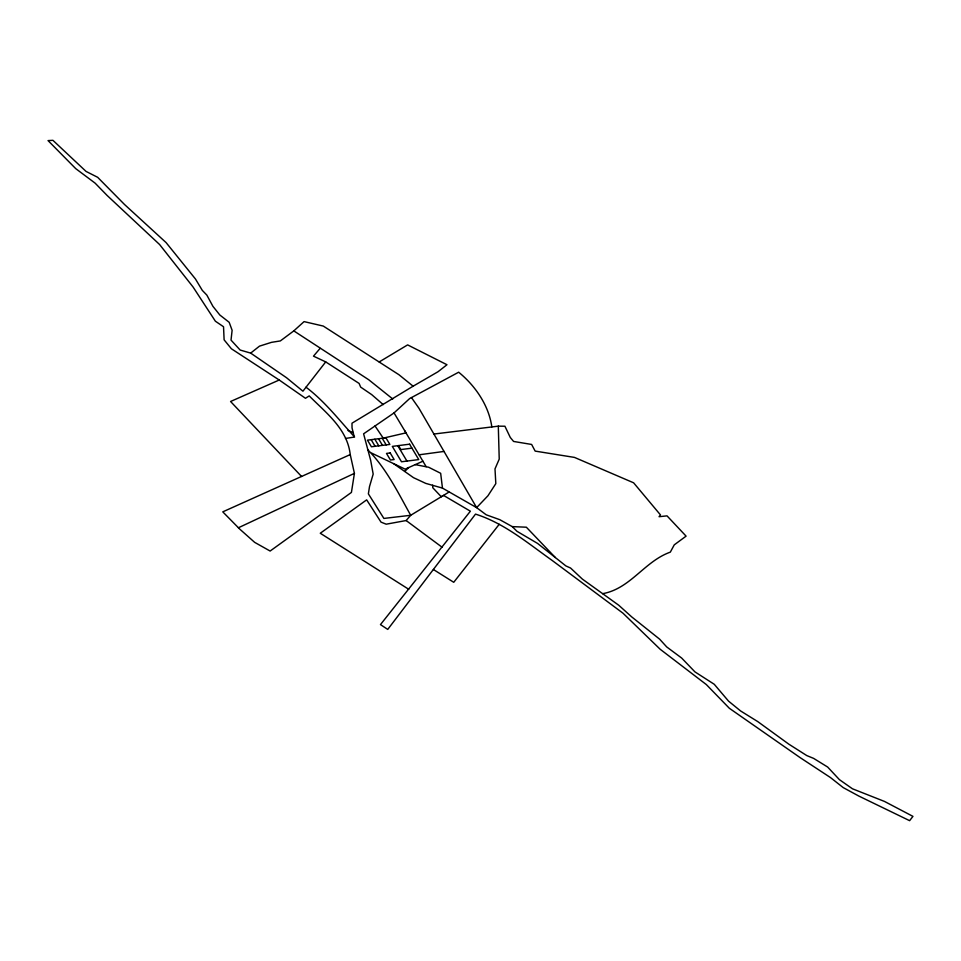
<?xml version="1.0" encoding="UTF-8"?>
<svg xmlns="http://www.w3.org/2000/svg" width="961" height="961" viewBox="0 0 961 961"><rect width="100%" height="100%" fill="white"/><g stroke="black" fill="none" stroke-linecap="round" stroke-linejoin="round"><path stroke-width="1.44" d="M350.236 454.589L354.417 473.365L351.426 492.416L270.125 551.037L254.653 542.352L239.745 529.103L222.772 511.853L350.236 454.589C347.353 428.858 326.151 412.99 309.214 395.908L305.466 398.286L279.231 380.015L231.397 348.771L224.117 339.846L223.529 326.74L215.384 321.214L193.065 287.003L159.61 244.538L107.176 195.515L95.115 183.143L75.727 168.631L48.05 140.594L52.927 140.33L86.046 171.418L97.662 177.304L124.498 204.477L166.097 242.604L195.479 279.026L202.303 290.39L206.843 295.099L212.91 306.319L219.841 315.016L229.174 322.307L232.118 330.284L231.024 340.11L240.154 350.044L250.677 353.107L286.546 377.745L302.931 391.199L325.707 361.901L359.114 383.439L360.663 387.103L371.691 394.611L383.235 404.617M393.542 463.598L413.518 477.677L425.771 483.395L442.456 488.092L476.62 507.636L486.206 514.796L499.816 519.697L512.249 526.616L516.934 531.277L537.547 543.409L565.873 565.921L570.558 568.023L582.354 579.087L618.716 605.214L631.677 616.866L659.618 639.149L666.718 646.933L681.661 658.045L694.935 671.871L714.251 684.28L728.558 701.146L740.643 710.984L757.748 721.591L788.801 744.15L806.796 755.586L813.643 758.397L827.661 767.046L839.421 779.647L852.479 788.801L884.504 801.438L912.95 816.37L909.623 820.67L858.918 796.104L843.193 787.588L830.424 777.521L800.261 757.712L729.327 708.257L706.311 684.544L660.171 649.252L622.98 613.19L552.058 560.371C527.841 543.181 504.249 523.204 475.515 514.111L387.751 629.407L380.472 624.602L470.373 511.192L443.514 495.395L410.695 515.288L406.143 520.538L386.19 524.189L381.024 522.123L366.658 499.864L320.277 533.247L408.737 589.285M499.227 524.286L453.748 582.294L433.375 569.489M320.133 348.35L313.49 356.147L325.707 361.901M404.773 471.395L408.701 467.551M367.582 449.58C386.154 468.115 397.902 492.344 410.695 515.288L383.895 518.435L368.375 493.858L369.505 486.602L373.18 474.085L370.646 460.247L363.606 433.819L394.046 412.918L409.626 398.575L458.661 372.207C475.263 385.709 488.849 405.434 491.828 426.948M250.677 353.107L259.494 346.14L271.495 342.344L280.348 340.927L293.814 330.884L304.072 321.611L323.28 326.067L398.899 374.694L413.122 386.19L438.048 371.715L446.973 364.736L407.632 344.891L379.187 361.949M354.153 436.57L352.038 427.909L351.99 423.2L413.122 386.19M448.907 492.116L441.279 496.753L432.762 487.707L432.654 485.209M238.424 527.757L354.417 473.365M422.912 461.208L405.122 469.148L371.691 453.136M279.231 380.015L230.568 401.494L301.562 476.464M602.643 593.67C630.5 588.721 644.423 561.344 670.322 552.131L674.262 544.851L686.094 536.142L667.018 515.865L659.078 516.694L660.447 514.892L633.611 482.806L574.486 457.412L535.157 451.105L531.637 444.45L513.582 441.447L510.291 437.471L504.909 426.228L498.303 426.155L433.952 434.036M345.455 438.468L354.609 437.015C339.041 419.945 324.71 401.29 305.982 387.187M419.092 454.805L444.078 451.43M411.945 448.162L400.869 449.568L398.503 445.592M512.249 526.616L526.352 527.205L555.314 557.524M415.248 464.619L428.666 467.25L440.667 473.292L442.456 488.092M347.966 430.492L353.155 432.498M293.814 330.884L368.7 379.727L392.737 398.971M406.143 520.538L442.288 547.374M411.464 397.578L418.924 408.209L476.62 507.636L487.948 495.768L495.816 483.635L494.999 468.884L499.227 459.118L498.303 426.155M375.03 425.975L383.235 438.144L405.986 432.87L426.155 466.65M404.605 430.564L405.986 432.87L394.046 412.918M397.758 445.688L406.947 461.076M382.226 438.276L386.178 444.895M378.538 438.745L382.49 445.363M374.838 439.213L378.79 445.832M371.15 439.682L375.102 446.3M385.914 437.808L367.462 440.15L371.414 446.769L389.866 444.426L385.914 437.808M409.578 444.186L392.316 446.385L401.506 461.773L418.756 459.574L409.578 444.186M390.178 452.943L386.49 453.412L390.442 460.031L394.13 459.562L390.178 452.943"/></g></svg>
